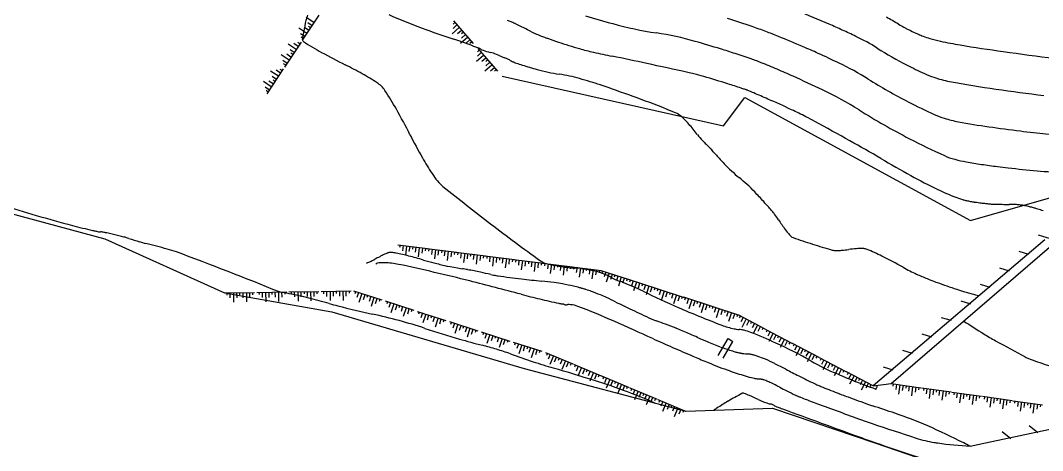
# Model space of a CAD drawing. Extents: x 0 to 560514, y 0 to 4788038.
# Drawn here: x 560254.4 to 560310.6, y 4787774.5 to 4787798.1 of the extents above; entities that cross this region are included whole.
import ezdxf

# ---------------------------------------------------------------- set-up
doc = ezdxf.new("R2010")
doc.units = 0
doc.layers.add('Nivel 7', color=7, linetype='Continuous')

msp = doc.modelspace()

# ---------------------------------------------------------------- linework, layer by layer
at = {"layer": 'Nivel 7'}
for p, q in [((560270.83, 4787798.41), (560269.92, 4787797.03)), ((560270.56, 4787798), (560270.13, 4787798.29)), ((560278.22, 4787798.09), (560279.31, 4787796.86)), ((560281.33, 4787798.06), (560281.19, 4787798.12)), ((560270.17, 4787797.41), (560269.74, 4787797.7)), ((560270.28, 4787797.57), (560270.04, 4787797.73)), ((560270.22, 4787798), (560270.46, 4787797.84)), ((560270.37, 4787797.72), (560270.26, 4787797.79)), ((560278.54, 4787797.73), (560278.15, 4787797.38)), ((560278.3, 4787798), (560278.2, 4787797.92)), ((560278.41, 4787797.87), (560278.2, 4787797.68)), ((560278.45, 4787797.4), (560278.67, 4787797.59)), ((560269.83, 4787797.41), (560270.07, 4787797.25)), ((560269.98, 4787797.13), (560269.87, 4787797.2)), ((560279.01, 4787797.2), (560278.62, 4787796.85)), ((560278.77, 4787797.47), (560278.67, 4787797.39)), ((560278.88, 4787797.34), (560278.67, 4787797.15)), ((560278.92, 4787796.87), (560279.13, 4787797.06)), ((560269.86, 4787796.93), (560268.95, 4787795.56)), ((560269.59, 4787796.53), (560269.15, 4787796.81)), ((560269.25, 4787796.53), (560269.48, 4787796.37)), ((560269.69, 4787796.69), (560269.45, 4787796.85)), ((560269.79, 4787796.83), (560269.68, 4787796.91)), ((560279.23, 4787796.94), (560279.13, 4787796.86)), ((560279.64, 4787796.48), (560279.54, 4787796.39)), ((560279.56, 4787796.57), (560280.64, 4787795.33)), ((560269.2, 4787795.94), (560268.76, 4787796.23)), ((560268.86, 4787795.94), (560269.09, 4787795.78)), ((560269.3, 4787796.1), (560269.07, 4787796.26)), ((560269.4, 4787796.25), (560269.29, 4787796.32)), ((560279.88, 4787796.2), (560279.49, 4787795.86)), ((560279.75, 4787796.35), (560279.54, 4787796.16)), ((560279.79, 4787795.88), (560280, 4787796.06)), ((560280.1, 4787795.95), (560280, 4787795.86)), ((560268.88, 4787795.46), (560267.97, 4787794.09)), ((560268.61, 4787795.06), (560268.18, 4787795.34)), ((560268.72, 4787795.22), (560268.48, 4787795.38)), ((560268.81, 4787795.36), (560268.7, 4787795.43)), ((560269.01, 4787795.66), (560268.9, 4787795.73)), ((560280.34, 4787795.67), (560279.95, 4787795.33)), ((560280.22, 4787795.82), (560280, 4787795.63)), ((560280.26, 4787795.35), (560280.47, 4787795.53)), ((560280.57, 4787795.42), (560280.47, 4787795.33)), ((560268.22, 4787794.47), (560267.79, 4787794.76)), ((560268.33, 4787794.63), (560268.09, 4787794.79)), ((560268.27, 4787795.06), (560268.51, 4787794.9)), ((560268.42, 4787794.77), (560268.32, 4787794.85)), ((560267.88, 4787794.47), (560268.12, 4787794.31)), ((560268.03, 4787794.19), (560267.93, 4787794.26)), ((560252.14, 4787787.99), (560259.08, 4787786.11)), ((560310.33, 4787786.33), (560311.05, 4787786.12)), ((560259.08, 4787786.11), (560265.66, 4787783.15)), ((560275.17, 4787785.78), (560276.8, 4787785.58)), ((560275.29, 4787785.77), (560275.27, 4787785.64)), ((560275.46, 4787785.75), (560275.42, 4787785.46)), ((560310.7, 4787786.07), (560301.28, 4787778.04)), ((560302.26, 4787778.16), (560311.09, 4787785.77)), ((560275.65, 4787785.72), (560275.59, 4787785.21)), ((560275.8, 4787785.42), (560275.84, 4787785.7)), ((560275.99, 4787785.68), (560275.97, 4787785.55)), ((560276.16, 4787785.66), (560276.12, 4787785.38)), ((560276.35, 4787785.63), (560276.29, 4787785.12)), ((560276.5, 4787785.33), (560276.54, 4787785.61)), ((560276.69, 4787785.59), (560276.67, 4787785.46)), ((560276.76, 4787785.58), (560278.39, 4787785.38)), ((560276.88, 4787785.57), (560276.86, 4787785.44)), ((560277.05, 4787785.55), (560277.02, 4787785.26)), ((560277.24, 4787785.52), (560277.18, 4787785.01)), ((560277.39, 4787785.22), (560277.43, 4787785.5)), ((560277.58, 4787785.48), (560277.56, 4787785.35)), ((560277.75, 4787785.46), (560277.72, 4787785.18)), ((560277.94, 4787785.43), (560277.88, 4787784.92)), ((560278.09, 4787785.13), (560278.13, 4787785.41)), ((560278.28, 4787785.39), (560278.26, 4787785.26)), ((560278.35, 4787785.38), (560279.98, 4787785.18)), ((560278.47, 4787785.37), (560278.45, 4787785.24)), ((560278.64, 4787785.35), (560278.61, 4787785.06)), ((560278.84, 4787785.32), (560278.77, 4787784.81)), ((560278.99, 4787785.02), (560279.02, 4787785.3)), ((560279.17, 4787785.28), (560279.15, 4787785.15)), ((560279.34, 4787785.26), (560279.31, 4787784.98)), ((560279.53, 4787785.23), (560279.47, 4787784.72)), ((560279.69, 4787784.93), (560279.72, 4787785.21)), ((560279.87, 4787785.19), (560279.86, 4787785.06)), ((560279.94, 4787785.18), (560281.57, 4787784.98)), ((560280.06, 4787785.17), (560280.05, 4787785.04)), ((560309.27, 4787785.43), (560309.81, 4787785.27)), ((560273.98, 4787784.75), (560273.98, 4787784.75)), ((560273.98, 4787784.75), (560273.99, 4787784.75)), ((560277.9, 4787784.61), (560278.04, 4787784.59)), ((560280.23, 4787785.15), (560280.2, 4787784.86)), ((560280.43, 4787785.12), (560280.36, 4787784.61)), ((560280.58, 4787784.82), (560280.61, 4787785.1)), ((560280.76, 4787785.08), (560280.75, 4787784.95)), ((560280.93, 4787785.06), (560280.9, 4787784.78)), ((560281.13, 4787785.03), (560281.06, 4787784.52)), ((560281.28, 4787784.73), (560281.31, 4787785.01)), ((560281.46, 4787784.99), (560281.45, 4787784.86)), ((560281.53, 4787784.98), (560283.17, 4787784.78)), ((560281.65, 4787784.97), (560281.64, 4787784.84)), ((560281.82, 4787784.95), (560281.79, 4787784.66)), ((560282.02, 4787784.92), (560281.95, 4787784.41)), ((560282.17, 4787784.62), (560282.2, 4787784.9)), ((560282.35, 4787784.88), (560282.34, 4787784.75)), ((560282.52, 4787784.86), (560282.49, 4787784.57)), ((560282.72, 4787784.83), (560282.65, 4787784.32)), ((560282.87, 4787784.53), (560282.9, 4787784.81)), ((560283.05, 4787784.79), (560283.04, 4787784.66)), ((560283.12, 4787784.78), (560284.76, 4787784.58)), ((560283.24, 4787784.77), (560283.23, 4787784.64)), ((560283.42, 4787784.75), (560283.38, 4787784.46)), ((560283.61, 4787784.72), (560283.54, 4787784.21)), ((560283.76, 4787784.42), (560283.79, 4787784.7)), ((560283.94, 4787784.68), (560283.93, 4787784.55)), ((560284.12, 4787784.66), (560284.08, 4787784.37)), ((560284.31, 4787784.63), (560284.24, 4787784.12)), ((560284.46, 4787784.33), (560284.49, 4787784.61)), ((560278.04, 4787784.59), (560278.44, 4787784.52)), ((560278.44, 4787784.52), (560278.71, 4787784.47)), ((560284.65, 4787784.59), (560284.63, 4787784.46)), ((560284.72, 4787784.58), (560286.35, 4787784.38)), ((560284.84, 4787784.57), (560284.82, 4787784.44)), ((560285.01, 4787784.55), (560284.97, 4787784.26)), ((560285.2, 4787784.52), (560285.13, 4787784.01)), ((560285.35, 4787784.22), (560285.39, 4787784.5)), ((560285.54, 4787784.48), (560285.52, 4787784.35)), ((560285.71, 4787784.46), (560285.67, 4787784.17)), ((560285.9, 4787784.43), (560285.83, 4787783.92)), ((560286.05, 4787784.13), (560286.09, 4787784.41)), ((560286.24, 4787784.39), (560286.22, 4787784.26)), ((560286.31, 4787784.38), (560287.87, 4787783.88)), ((560286.42, 4787784.34), (560286.38, 4787784.22)), ((560286.59, 4787784.29), (560286.5, 4787784.02)), ((560286.77, 4787784.23), (560286.61, 4787783.74)), ((560286.86, 4787783.9), (560286.95, 4787784.17)), ((560287.09, 4787784.13), (560287.05, 4787784)), ((560287.26, 4787784.07), (560287.17, 4787783.8)), ((560308.21, 4787784.53), (560308.74, 4787784.36)), ((560287.44, 4787784.02), (560287.28, 4787783.52)), ((560287.53, 4787783.69), (560287.62, 4787783.96)), ((560287.77, 4787783.91), (560287.72, 4787783.79)), ((560287.82, 4787783.89), (560289.39, 4787783.39)), ((560287.94, 4787783.86), (560287.89, 4787783.73)), ((560288.1, 4787783.8), (560288.01, 4787783.53)), ((560288.28, 4787783.74), (560288.12, 4787783.25)), ((560288.38, 4787783.42), (560288.46, 4787783.69)), ((560288.61, 4787783.64), (560288.57, 4787783.52)), ((560288.77, 4787783.59), (560288.68, 4787783.31)), ((560288.96, 4787783.53), (560288.8, 4787783.03)), ((560307.14, 4787783.62), (560307.68, 4787783.46)), ((560265.66, 4787783.15), (560267.3, 4787783.17)), ((560265.66, 4787783.15), (560271.54, 4787782.1)), ((560265.78, 4787783.15), (560265.78, 4787783.02)), ((560265.95, 4787783.15), (560265.95, 4787782.87)), ((560266.14, 4787783.15), (560266.15, 4787782.63)), ((560266.34, 4787782.87), (560266.33, 4787783.16)), ((560266.48, 4787783.16), (560266.48, 4787783.03)), ((560266.65, 4787783.16), (560266.66, 4787782.88)), ((560266.85, 4787783.17), (560266.86, 4787782.65)), ((560267.04, 4787782.88), (560267.04, 4787783.17)), ((560267.19, 4787783.17), (560267.19, 4787783.04)), ((560267.42, 4787783.17), (560269.07, 4787783.2)), ((560267.54, 4787783.18), (560267.55, 4787783.05)), ((560267.72, 4787783.18), (560267.72, 4787782.89)), ((560267.91, 4787783.18), (560267.92, 4787782.66)), ((560268.1, 4787782.9), (560268.1, 4787783.19)), ((560268.25, 4787783.19), (560268.25, 4787783.06)), ((560268.42, 4787783.19), (560268.43, 4787782.91)), ((560268.62, 4787783.19), (560268.62, 4787782.67)), ((560268.81, 4787782.91), (560268.8, 4787783.2)), ((560268.96, 4787783.2), (560268.96, 4787783.07)), ((560269.19, 4787783.2), (560270.84, 4787783.23)), ((560269.31, 4787783.21), (560269.31, 4787783.08)), ((560269.48, 4787783.21), (560269.49, 4787782.92)), ((560269.68, 4787783.21), (560269.69, 4787782.69)), ((560269.87, 4787782.93), (560269.87, 4787783.22)), ((560270.02, 4787783.22), (560270.02, 4787783.09)), ((560270.19, 4787783.22), (560270.19, 4787782.94)), ((560270.38, 4787783.22), (560270.39, 4787782.7)), ((560270.58, 4787782.94), (560270.57, 4787783.23)), ((560270.72, 4787783.23), (560270.73, 4787783.1)), ((560270.96, 4787783.23), (560272.6, 4787783.26)), ((560271.08, 4787783.24), (560271.08, 4787783.1)), ((560271.25, 4787783.24), (560271.26, 4787782.95)), ((560271.45, 4787783.24), (560271.45, 4787782.72)), ((560271.64, 4787782.96), (560271.63, 4787783.24)), ((560271.78, 4787783.25), (560271.79, 4787783.12)), ((560271.96, 4787783.25), (560271.96, 4787782.96)), ((560272.15, 4787783.25), (560272.16, 4787782.73)), ((560272.34, 4787782.97), (560272.34, 4787783.26)), ((560272.49, 4787783.26), (560272.49, 4787783.13)), ((560272.73, 4787783.26), (560274.29, 4787782.76)), ((560272.84, 4787783.23), (560272.8, 4787783.1)), ((560273.01, 4787783.17), (560272.92, 4787782.9)), ((560273.19, 4787783.11), (560273.03, 4787782.62)), ((560273.28, 4787782.79), (560273.37, 4787783.06)), ((560273.51, 4787783.01), (560273.47, 4787782.89)), ((560273.68, 4787782.96), (560273.59, 4787782.68)), ((560289.05, 4787783.2), (560289.13, 4787783.47)), ((560289.28, 4787783.42), (560289.24, 4787783.3)), ((560289.33, 4787783.4), (560290.9, 4787782.9)), ((560289.45, 4787783.37), (560289.41, 4787783.24)), ((560289.61, 4787783.31), (560289.52, 4787783.04)), ((560289.8, 4787783.25), (560289.64, 4787782.76)), ((560289.89, 4787782.93), (560289.98, 4787783.2)), ((560290.12, 4787783.15), (560290.08, 4787783.03)), ((560290.28, 4787783.1), (560290.2, 4787782.83)), ((560290.47, 4787783.04), (560290.31, 4787782.54)), ((560290.56, 4787782.71), (560290.65, 4787782.98)), ((560290.79, 4787782.93), (560290.75, 4787782.81)), ((560290.85, 4787782.92), (560292.41, 4787782.41)), ((560273.86, 4787782.9), (560273.7, 4787782.4)), ((560273.95, 4787782.57), (560274.04, 4787782.84)), ((560274.19, 4787782.79), (560274.15, 4787782.67)), ((560274.48, 4787782.7), (560276.05, 4787782.19)), ((560274.6, 4787782.66), (560274.56, 4787782.54)), ((560274.76, 4787782.61), (560274.68, 4787782.34)), ((560274.95, 4787782.55), (560274.79, 4787782.05)), ((560275.04, 4787782.22), (560275.13, 4787782.49)), ((560275.27, 4787782.44), (560275.23, 4787782.32)), ((560275.43, 4787782.39), (560275.35, 4787782.12)), ((560284.44, 4787782.48), (560284.44, 4787782.48)), ((560290.96, 4787782.88), (560290.92, 4787782.75)), ((560291.13, 4787782.83), (560291.04, 4787782.55)), ((560291.31, 4787782.77), (560291.15, 4787782.27)), ((560291.4, 4787782.44), (560291.49, 4787782.71)), ((560291.63, 4787782.66), (560291.59, 4787782.54)), ((560291.8, 4787782.61), (560291.71, 4787782.34)), ((560291.98, 4787782.55), (560291.82, 4787782.05)), ((560292.07, 4787782.22), (560292.16, 4787782.49)), ((560292.3, 4787782.44), (560292.26, 4787782.32)), ((560292.36, 4787782.43), (560293.92, 4787781.92)), ((560292.47, 4787782.39), (560292.43, 4787782.27)), ((560306.08, 4787782.71), (560306.61, 4787782.55)), ((560271.54, 4787782.1), (560282.11, 4787778.99)), ((560275.62, 4787782.33), (560275.46, 4787781.84)), ((560275.71, 4787782), (560275.8, 4787782.27)), ((560275.94, 4787782.23), (560275.9, 4787782.1)), ((560276.24, 4787782.13), (560277.81, 4787781.63)), ((560276.35, 4787782.1), (560276.31, 4787781.97)), ((560276.52, 4787782.04), (560276.43, 4787781.77)), ((560276.7, 4787781.98), (560276.54, 4787781.49)), ((560276.8, 4787781.66), (560276.88, 4787781.93)), ((560277.03, 4787781.88), (560276.99, 4787781.76)), ((560277.19, 4787781.83), (560277.1, 4787781.56)), ((560292.64, 4787782.34), (560292.55, 4787782.07)), ((560292.82, 4787782.28), (560292.66, 4787781.78)), ((560292.92, 4787781.95), (560293, 4787782.22)), ((560293.15, 4787782.17), (560293.11, 4787782.05)), ((560293.31, 4787782.12), (560293.22, 4787781.85)), ((560293.49, 4787782.06), (560293.33, 4787781.57)), ((560293.59, 4787781.73), (560293.67, 4787782)), ((560293.82, 4787781.96), (560293.78, 4787781.83)), ((560293.87, 4787781.94), (560295.33, 4787781.17)), ((560293.98, 4787781.88), (560293.92, 4787781.77)), ((560294.13, 4787781.8), (560294, 4787781.55)), ((560305.01, 4787781.8), (560305.55, 4787781.64)), ((560277.38, 4787781.77), (560277.22, 4787781.27)), ((560277.47, 4787781.44), (560277.55, 4787781.71)), ((560277.7, 4787781.66), (560277.66, 4787781.54)), ((560278, 4787781.57), (560279.56, 4787781.06)), ((560278.11, 4787781.53), (560278.07, 4787781.41)), ((560278.28, 4787781.48), (560278.19, 4787781.21)), ((560278.46, 4787781.42), (560278.3, 4787780.92)), ((560278.55, 4787781.09), (560278.64, 4787781.36)), ((560278.78, 4787781.32), (560278.74, 4787781.19)), ((560278.95, 4787781.26), (560278.86, 4787780.99)), ((560294.3, 4787781.71), (560294.06, 4787781.25)), ((560294.34, 4787781.37), (560294.47, 4787781.62)), ((560294.6, 4787781.55), (560294.54, 4787781.44)), ((560294.76, 4787781.47), (560294.62, 4787781.22)), ((560294.93, 4787781.38), (560294.69, 4787780.92)), ((560294.96, 4787781.04), (560295.09, 4787781.29)), ((560279.13, 4787781.2), (560278.97, 4787780.71)), ((560279.22, 4787780.88), (560279.31, 4787781.15)), ((560279.46, 4787781.1), (560279.42, 4787780.97)), ((560279.75, 4787781), (560281.32, 4787780.5)), ((560279.87, 4787780.97), (560279.83, 4787780.84)), ((560280.03, 4787780.91), (560279.95, 4787780.64)), ((560280.22, 4787780.85), (560280.06, 4787780.36)), ((560280.31, 4787780.53), (560280.4, 4787780.8)), ((560280.54, 4787780.75), (560280.5, 4787780.63)), ((560280.7, 4787780.7), (560280.62, 4787780.43)), ((560295.23, 4787781.22), (560295.17, 4787781.11)), ((560295.35, 4787781.16), (560296.81, 4787780.39)), ((560295.46, 4787781.1), (560295.4, 4787780.99)), ((560295.61, 4787781.02), (560295.48, 4787780.77)), ((560295.78, 4787780.93), (560295.54, 4787780.47)), ((560295.82, 4787780.59), (560295.95, 4787780.84)), ((560296.08, 4787780.77), (560296.02, 4787780.66)), ((560296.24, 4787780.69), (560296.1, 4787780.44)), ((560303.95, 4787780.89), (560304.48, 4787780.73)), ((560280.89, 4787780.64), (560280.73, 4787780.14)), ((560280.98, 4787780.31), (560281.07, 4787780.58)), ((560281.21, 4787780.53), (560281.17, 4787780.41)), ((560281.51, 4787780.44), (560283.08, 4787779.94)), ((560281.62, 4787780.4), (560281.58, 4787780.28)), ((560281.79, 4787780.35), (560281.7, 4787780.08)), ((560281.97, 4787780.29), (560281.81, 4787779.79)), ((560282.07, 4787779.96), (560282.15, 4787780.23)), ((560282.3, 4787780.19), (560282.26, 4787780.06)), ((560282.46, 4787780.13), (560282.37, 4787779.86)), ((560292.77, 4787779.71), (560293.31, 4787780.63)), ((560293.03, 4787779.55), (560293.57, 4787780.48)), ((560293.31, 4787780.63), (560293.57, 4787780.48)), ((560296.41, 4787780.6), (560296.17, 4787780.14)), ((560296.44, 4787780.26), (560296.57, 4787780.51)), ((560296.71, 4787780.44), (560296.65, 4787780.33)), ((560296.83, 4787780.38), (560298.29, 4787779.61)), ((560296.94, 4787780.32), (560296.88, 4787780.21)), ((560297.09, 4787780.24), (560296.96, 4787779.99)), ((560297.27, 4787780.15), (560297.02, 4787779.69)), ((560282.65, 4787780.07), (560282.49, 4787779.58)), ((560282.74, 4787779.75), (560282.82, 4787780.02)), ((560282.97, 4787779.97), (560282.93, 4787779.85)), ((560283.27, 4787779.87), (560284.78, 4787779.24)), ((560283.38, 4787779.83), (560283.33, 4787779.71)), ((560283.54, 4787779.76), (560283.43, 4787779.5)), ((560283.72, 4787779.69), (560283.51, 4787779.21)), ((560283.78, 4787779.35), (560283.89, 4787779.61)), ((560284.03, 4787779.56), (560283.98, 4787779.43)), ((560297.3, 4787779.81), (560297.43, 4787780.06)), ((560297.56, 4787779.99), (560297.5, 4787779.88)), ((560297.72, 4787779.91), (560297.58, 4787779.66)), ((560297.89, 4787779.82), (560297.65, 4787779.36)), ((560297.92, 4787779.48), (560298.06, 4787779.73)), ((560298.19, 4787779.66), (560298.13, 4787779.55)), ((560298.31, 4787779.6), (560299.77, 4787778.83)), ((560302.88, 4787779.99), (560303.42, 4787779.83)), ((560282.11, 4787778.99), (560290.99, 4787776.64)), ((560284.19, 4787779.49), (560284.08, 4787779.23)), ((560284.37, 4787779.41), (560284.17, 4787778.93)), ((560284.43, 4787779.08), (560284.54, 4787779.34)), ((560284.68, 4787779.28), (560284.63, 4787779.16)), ((560284.81, 4787779.23), (560286.33, 4787778.59)), ((560284.92, 4787779.18), (560284.87, 4787779.06)), ((560285.08, 4787779.11), (560284.97, 4787778.85)), ((560285.26, 4787779.04), (560285.06, 4787778.56)), ((560298.42, 4787779.54), (560298.36, 4787779.42)), ((560298.57, 4787779.46), (560298.44, 4787779.21)), ((560298.75, 4787779.37), (560298.5, 4787778.91)), ((560298.78, 4787779.03), (560298.91, 4787779.28)), ((560299.05, 4787779.21), (560298.98, 4787779.1)), ((560299.2, 4787779.13), (560299.07, 4787778.88)), ((560299.37, 4787779.04), (560299.13, 4787778.58)), ((560301.82, 4787779.08), (560302.36, 4787778.92)), ((560285.33, 4787778.7), (560285.44, 4787778.97)), ((560285.57, 4787778.91), (560285.52, 4787778.79)), ((560285.73, 4787778.84), (560285.62, 4787778.58)), ((560285.91, 4787778.77), (560285.71, 4787778.29)), ((560285.98, 4787778.43), (560286.09, 4787778.69)), ((560286.23, 4787778.64), (560286.18, 4787778.51)), ((560286.36, 4787778.58), (560287.88, 4787777.94)), ((560286.47, 4787778.53), (560286.42, 4787778.41)), ((560286.63, 4787778.47), (560286.52, 4787778.2)), ((560299.4, 4787778.7), (560299.54, 4787778.95)), ((560299.67, 4787778.88), (560299.61, 4787778.77)), ((560299.79, 4787778.82), (560301.25, 4787778.05)), ((560299.9, 4787778.76), (560299.84, 4787778.64)), ((560300.06, 4787778.68), (560299.92, 4787778.43)), ((560300.23, 4787778.59), (560299.98, 4787778.13)), ((560300.26, 4787778.25), (560300.39, 4787778.5)), ((560300.53, 4787778.43), (560300.47, 4787778.31)), ((560286.81, 4787778.39), (560286.61, 4787777.91)), ((560286.87, 4787778.06), (560286.98, 4787778.32)), ((560287.12, 4787778.26), (560287.07, 4787778.14)), ((560287.28, 4787778.19), (560287.17, 4787777.93)), ((560287.46, 4787778.12), (560287.26, 4787777.64)), ((560287.52, 4787777.78), (560287.63, 4787778.05)), ((560287.77, 4787777.99), (560287.72, 4787777.87)), ((560287.91, 4787777.93), (560289.42, 4787777.3)), ((560288.02, 4787777.89), (560287.97, 4787777.77)), ((560300.68, 4787778.35), (560300.55, 4787778.1)), ((560300.85, 4787778.26), (560300.61, 4787777.8)), ((560300.88, 4787777.92), (560301.02, 4787778.17)), ((560301.15, 4787778.1), (560301.09, 4787777.99)), ((560301.28, 4787778.04), (560302.26, 4787778.16)), ((560302.26, 4787778.16), (560303.89, 4787777.93)), ((560302.38, 4787778.14), (560302.36, 4787778.01)), ((560302.55, 4787778.12), (560302.51, 4787777.83)), ((560302.74, 4787778.09), (560302.67, 4787777.57)), ((560302.89, 4787777.78), (560302.93, 4787778.06)), ((560303.08, 4787778.04), (560303.06, 4787777.91)), ((560303.25, 4787778.02), (560303.21, 4787777.74)), ((560303.44, 4787777.99), (560303.37, 4787777.48)), ((560303.59, 4787777.69), (560303.63, 4787777.97)), ((560303.78, 4787777.95), (560303.76, 4787777.82)), ((560303.93, 4787777.92), (560305.56, 4787777.7)), ((560304.05, 4787777.91), (560304.03, 4787777.78)), ((560304.22, 4787777.88), (560304.18, 4787777.6)), ((560288.18, 4787777.82), (560288.07, 4787777.56)), ((560288.36, 4787777.74), (560288.16, 4787777.26)), ((560288.42, 4787777.41), (560288.53, 4787777.67)), ((560288.67, 4787777.61), (560288.62, 4787777.49)), ((560288.83, 4787777.55), (560288.72, 4787777.28)), ((560289.01, 4787777.47), (560288.81, 4787776.99)), ((560289.07, 4787777.14), (560289.18, 4787777.4)), ((560289.32, 4787777.34), (560289.27, 4787777.22)), ((560304.41, 4787777.86), (560304.34, 4787777.34)), ((560304.56, 4787777.55), (560304.6, 4787777.83)), ((560304.75, 4787777.81), (560304.73, 4787777.68)), ((560304.92, 4787777.79), (560304.88, 4787777.5)), ((560305.11, 4787777.76), (560305.04, 4787777.24)), ((560305.26, 4787777.45), (560305.3, 4787777.73)), ((560305.45, 4787777.71), (560305.43, 4787777.58)), ((560305.6, 4787777.69), (560307.23, 4787777.46)), ((560305.72, 4787777.67), (560305.7, 4787777.54)), ((560305.89, 4787777.65), (560305.85, 4787777.37)), ((560306.08, 4787777.62), (560306.01, 4787777.11)), ((560306.23, 4787777.32), (560306.27, 4787777.6)), ((560306.42, 4787777.58), (560306.4, 4787777.45)), ((560306.59, 4787777.55), (560306.55, 4787777.27)), ((560306.78, 4787777.52), (560306.71, 4787777.01)), ((560306.93, 4787777.22), (560306.97, 4787777.5)), ((560307.12, 4787777.48), (560307.1, 4787777.35)), ((560307.27, 4787777.46), (560308.9, 4787777.23)), ((560307.39, 4787777.44), (560307.37, 4787777.31)), ((560307.56, 4787777.42), (560307.52, 4787777.13)), ((560307.75, 4787777.39), (560307.68, 4787776.87)), ((560307.9, 4787777.08), (560307.94, 4787777.36)), ((560308.09, 4787777.34), (560308.07, 4787777.21)), ((560308.26, 4787777.32), (560308.22, 4787777.04)), ((560289.45, 4787777.29), (560290.97, 4787776.65)), ((560289.56, 4787777.24), (560289.51, 4787777.12)), ((560289.72, 4787777.17), (560289.61, 4787776.91)), ((560289.9, 4787777.1), (560289.7, 4787776.62)), ((560289.97, 4787776.76), (560290.08, 4787777.02)), ((560290.21, 4787776.97), (560290.16, 4787776.85)), ((560290.37, 4787776.9), (560290.26, 4787776.64)), ((560290.55, 4787776.82), (560290.35, 4787776.34)), ((560290.62, 4787776.49), (560290.73, 4787776.75)), ((560290.99, 4787776.64), (560295.75, 4787776.8)), ((560295.75, 4787776.8), (560301.36, 4787774.9)), ((560308.45, 4787777.29), (560308.38, 4787776.78)), ((560308.6, 4787776.98), (560308.64, 4787777.26)), ((560308.79, 4787777.24), (560308.77, 4787777.11)), ((560308.94, 4787777.22), (560310.57, 4787776.99)), ((560309.06, 4787777.21), (560309.04, 4787777.08)), ((560309.23, 4787777.18), (560309.19, 4787776.9)), ((560309.42, 4787777.16), (560309.35, 4787776.64)), ((560309.57, 4787776.85), (560309.61, 4787777.13)), ((560309.76, 4787777.11), (560309.74, 4787776.98)), ((560309.93, 4787777.08), (560309.89, 4787776.8)), ((560310.12, 4787777.06), (560310.05, 4787776.54)), ((560310.27, 4787776.75), (560310.31, 4787777.03)), ((560310.46, 4787777.01), (560310.44, 4787776.88)), ((560290.87, 4787776.69), (560290.82, 4787776.57)), ((560307.45, 4787774.9), (560314.01, 4787776.31)), ((560309.84, 4787775.85), (560310.31, 4787775.47)), ((560308.36, 4787775.53), (560308.83, 4787775.15)), ((560301.36, 4787774.9), (560305.47, 4787773.5)), ((560306.6, 4787774.72), (560307.45, 4787774.9))]:
    msp.add_line(p, q, dxfattribs=at)
for points in [[(560280.89, 4787795.05), (560293.05, 4787792.32), (560294.23, 4787793.88), (560306.62, 4787787.13), (560315.01, 4787789.52), (560323.5, 4787791.48)], [(560284.37, 4787782.49), (560284.4, 4787782.49), (560284.44, 4787782.48), (560284.44, 4787782.48), (560284.44, 4787782.48)], [(560284.44, 4787782.48), (560284.44, 4787782.48), (560284.44, 4787782.48), (560284.44, 4787782.48), (560284.44, 4787782.48)]]:
    msp.add_lwpolyline(points, dxfattribs=at)
for centre, radius, start, end in [((560265.848, 4787722.236), 82.56, 66.43908, 67.74632), ((560274.265, 4787796.987), 4.29, 160.7018, 168.8985), ((560295.207, 4787846.735), 52.48, 246.961, 249.1162), ((560301.605, 4787851.304), 55.331, 253.0445, 254.668), ((560264.447, 4787709.214), 93.567, 71.18143, 72.05324), ((560287.536, 4787772.348), 29.706, 59.396, 60.8681), ((560294.183, 4787793.079), 24.588, 168.8984, 170.5737), ((560288.878, 4787830.149), 34.728, 249.1163, 252.1775), ((560131.906, 4787425.411), 401.493, 68.11821, 68.14984), ((560271.42, 4787772.782), 27.153, 67.9957, 68.1172), ((560281.411, 4787797.506), 0.486, 63.6907, 67.9974), ((560239.243, 4787712.226), 95.622, 63.38267, 63.68955), ((560272.849, 4787779.284), 20.614, 62.0522, 63.3829), ((560292.455, 4787817.93), 20.725, 254.6679, 261.4331), ((560285.255, 4787770.271), 29.061, 69.6171, 71.1815), ((560287.479, 4787776.257), 22.675, 67.7463, 69.6171), ((560278.994, 4787752.381), 49.673, 65.5173, 66.439), ((560278.212, 4787750.664), 51.56, 64.6125, 65.5173), ((560308.21, 4787807.3), 10.902, 239.396, 241.8259), ((560305.434, 4787802.117), 5.023, 241.8259, 244.1126), ((560310.774, 4787813.121), 17.254, 244.1127, 245.3463), ((560270.114, 4787797.075), 0.19, 170.5733, 189.7204), ((560270.052, 4787797.064), 0.127, 189.7208, 237.3157), ((560278.846, 4787810.771), 16.412, 237.3159, 241.3818), ((560272.76, 4787780.015), 17.934, 67.9171, 72.1776), ((560283.784, 4787799.894), 2.716, 242.052, 245.7182), ((560283.491, 4787799.246), 2.006, 245.7184, 247.3272), ((560288.316, 4787810.796), 14.523, 247.3273, 247.9252), ((560288.111, 4787810.29), 13.977, 247.925, 248.5688), ((560294.438, 4787826.408), 31.293, 248.5691, 248.9993), ((560284.948, 4787801.687), 4.812, 248.9992, 251.0219), ((560305.418, 4787861.21), 67.757, 251.02181, 251.56085), ((560286.927, 4787781.234), 16.384, 73.823, 81.433), ((560261.552, 4787693.759), 107.465, 73.04357, 73.82302), ((560261.983, 4787713.949), 89.997, 66.80724, 67.7462), ((560295.376, 4787786.832), 11.526, 57.9181, 64.6125), ((560306.077, 4787802.887), 5.994, 245.3466, 247.1984), ((560308.774, 4787809.304), 12.954, 247.1982, 248.4578), ((560305.459, 4787800.905), 3.925, 248.458, 254.0272), ((560307.125, 4787806.727), 9.98, 254.0272, 257.5188), ((560309.338, 4787816.722), 20.218, 257.5187, 260.6304), ((560274.836, 4787785.13), 12.413, 66.8186, 67.9171), ((560281.554, 4787800.819), 4.654, 246.8188, 248.6128), ((560280.94, 4787799.252), 2.97, 248.6127, 256.3887), ((560293.508, 4787825.489), 30.102, 251.5608, 253.8563), ((560288.876, 4787809.488), 13.444, 253.8562, 257.2911), ((560282.41, 4787762.171), 35.944, 71.6957, 73.0436), ((560281.739, 4787760.06), 39.833, 65.5172, 66.8072), ((560313.453, 4787815.669), 22.509, 237.9182, 242.7072), ((560321.758, 4787891.993), 96.507, 260.63035, 262.05447), ((560385.142, 4788346.121), 555.036, 262.05439, 262.34798), ((560293.692, 4787837.98), 47.408, 241.3818, 243.1386), ((560279.668, 4787793.999), 2.434, 67.7983, 76.3887), ((560273.703, 4787779.384), 18.22, 67.1454, 67.7982), ((560285.849, 4787808.201), 13.052, 247.1456, 247.9168), ((560285.856, 4787808.217), 13.069, 247.9164, 248.3947), ((560277.491, 4787787.096), 9.647, 67.8381, 68.3948), ((560280.647, 4787794.845), 1.281, 59.5412, 67.8384), ((560282.215, 4787797.51), 1.811, 239.541, 246.5159), ((560282.362, 4787797.85), 2.182, 246.5157, 248.1386), ((560285.767, 4787806.336), 11.326, 248.1386, 248.8509), ((560297.212, 4787846.449), 51.334, 257.2912, 258.4626), ((560252.088, 4787625.396), 174.278, 77.82685, 78.4626), ((560261.265, 4787698.25), 103.272, 71.18139, 71.69567), ((560290.977, 4787785.436), 11.162, 69.6171, 71.1815), ((560291.915, 4787787.961), 8.468, 67.7464, 69.6172), ((560264.691, 4787722.62), 80.971, 64.61248, 65.51729), ((560260.857, 4787773.149), 25.263, 60.7319, 63.1387), ((560283.322, 4787800.015), 4.548, 248.8509, 253.0445), ((560290.841, 4787824.678), 30.331, 253.0445, 254.668), ((560285.653, 4787805.755), 10.711, 254.6679, 261.3213), ((560148.974, 4787147.387), 663.282, 77.627978, 77.826908), ((560287.813, 4787780.336), 15.284, 76.3178, 77.628), ((560256.926, 4787702.451), 100.86, 67.20421, 67.74622), ((560283.426, 4787765.507), 32.462, 65.5172, 67.2042), ((560292.743, 4787781.731), 15.542, 57.9181, 64.6125), ((560313.017, 4787814.825), 21.559, 242.7072, 245.5182), ((560265.34, 4787781.149), 16.094, 57.315, 60.7319), ((560282.676, 4787786.25), 9.02, 74.0705, 81.3212), ((560275.834, 4787762.277), 33.95, 73.0435, 74.0705), ((560276.677, 4787765.042), 31.06, 71.9698, 73.0435), ((560288.815, 4787784.453), 11.047, 73.4333, 76.3178), ((560272.223, 4787728.678), 69.238, 72.28115, 73.43324), ((560250.116, 4787692.354), 112.842, 64.61246, 65.51727), ((560317.118, 4787820.616), 30.351, 237.9182, 242.7072), ((560306.541, 4787800.602), 5.931, 245.5181, 250.8789), ((560306.647, 4787800.909), 6.256, 250.8789, 259.176), ((560315.017, 4787844.687), 50.826, 259.1761, 262.0847), ((560273.192, 4787793.387), 1.553, 46.3004, 57.3149), ((560273.34, 4787793.542), 1.338, 32.9875, 46.3004), ((560257.496, 4787783.257), 20.228, 29.5702, 32.9875), ((560281.012, 4787778.363), 17.051, 70.4294, 71.9697), ((560185.421, 4787509.475), 302.425, 70.06365, 70.42942), ((560177.307, 4787431.605), 381.106, 72.16722, 72.28112), ((560291.604, 4787786.9), 7.878, 71.3753, 72.1674), ((560268.625, 4787718.716), 79.83, 71.23628, 71.37539), ((560293.399, 4787791.641), 2.812, 70.4961, 71.2373), ((560291.443, 4787786.121), 8.668, 70.3969, 70.4927), ((560294.314, 4787794.182), 0.111, 69.5726, 70.4194), ((560294.325, 4787794.21), 0.0814, 68.6669, 69.5376), ((560291.202, 4787786.208), 8.671, 68.5974, 68.6817), ((560293.612, 4787792.358), 2.066, 67.6899, 68.5974), ((560265.283, 4787723.319), 76.691, 67.54083, 67.6898), ((560291.254, 4787786.144), 8.71, 66.5754, 67.5409), ((560290.11, 4787776.63), 19.558, 57.9181, 64.6125), ((560347.873, 4788081.006), 289.418, 262.08477, 262.6112), ((560275.679, 4787758.315), 37.722, 66.9942, 70.0637), ((560180.921, 4787531.482), 286.245, 66.40691, 66.57536), ((560271.081, 4787737.916), 60.981, 65.06486, 66.40694), ((560317.994, 4787822.313), 32.261, 242.7072, 245.5182), ((560248.01, 4787777.875), 31.134, 26.648, 29.5702), ((560289.925, 4787791.867), 1.271, 50.2147, 66.9941), ((560286.954, 4787772.058), 23.33, 62.895, 65.0648), ((560320.784, 4787825.562), 38.194, 237.9182, 242.7072), ((560289.346, 4787791.172), 2.176, 44.4766, 50.2148), ((560286.329, 4787788.21), 6.403, 41.1324, 44.4764), ((560288.94, 4787775.937), 18.972, 61.2653, 62.895), ((560144.656, 4787512.775), 319.092, 60.86794, 61.26535), ((560306.496, 4787797.061), 4.515, 245.5181, 253.037), ((560307.356, 4787799.882), 7.464, 253.037, 259.176), ((560312.194, 4787825.185), 33.225, 259.1761, 262.0847), ((560282.952, 4787785.26), 10.887, 37.2636, 41.1323), ((560333.876, 4787981.134), 190.674, 262.08476, 262.61119), ((560313.614, 4787824.884), 33.116, 262.6112, 263.8744), ((560317.129, 4787857.637), 66.057, 263.87443, 265.06365), ((560298.736, 4787803.33), 25.62, 206.648, 209.8694), ((560294.825, 4787794.293), 4.031, 217.2636, 223.6237), ((560299.063, 4787798.332), 9.885, 223.6237, 225.2546), ((560251.699, 4787704.84), 99.212, 59.74504, 60.86803), ((560323.169, 4787830.185), 43.396, 242.7072, 245.5182), ((560283.71, 4787782.842), 11.924, 43.7698, 45.2547), ((560283.809, 4787782.937), 11.786, 41.3182, 43.7696), ((560292.794, 4787799.917), 18.768, 209.8694, 212.9884), ((560306.856, 4787803.198), 18.9, 221.3182, 223.2541), ((560299.127, 4787795.926), 8.288, 223.2541, 231.0766), ((560349.535, 4787872.57), 94.966, 239.74514, 240.89288), ((560306.654, 4787793.916), 3.544, 245.5182, 255.3652), ((560308.205, 4787799.854), 9.681, 255.3651, 259.1761), ((560309.507, 4787806.665), 16.615, 259.1761, 262.0847), ((560280.701, 4787792.068), 4.351, 212.9883, 219.469), ((560320.541, 4787886.026), 96.74, 262.08476, 262.61119), ((560313.7, 4787833.272), 43.544, 262.6112, 263.3959), ((560314.966, 4787844.208), 54.553, 263.3958, 265.0637), ((560314.854, 4787842.916), 53.256, 265.0637, 266.7519), ((560278.992, 4787790.66), 2.136, 219.469, 231.0318), ((560288.486, 4787782.75), 8.649, 43.4194, 51.0766), ((560317.91, 4787815.767), 29.952, 240.8929, 244.1127), ((560358.007, 4787888.347), 127.779, 231.03172, 232.52437), ((560265.075, 4787760.595), 40.881, 42.3989, 43.4195), ((560309.51, 4787798.458), 10.712, 244.1127, 249.4979), ((560268.72, 4787834.115), 48.599, 251.6245, 253.9825), ((560285.534, 4787779.277), 13.175, 40.6013, 42.399), ((560309.828, 4787799.31), 11.623, 249.4979, 251.6971), ((560306.688, 4787789.817), 1.623, 251.6968, 257.5832), ((560309.361, 4787801.959), 14.056, 257.5835, 258.5259), ((560307.213, 4787791.373), 3.255, 258.5262, 260.4848), ((560312.206, 4787821.16), 33.457, 260.4844, 260.6957), ((560306.986, 4787789.303), 1.175, 260.6956, 261.8227), ((560308.579, 4787800.388), 12.374, 261.8224, 262.413), ((560310.253, 4787812.953), 25.05, 262.4133, 262.8283), ((560314.324, 4787845.31), 57.662, 262.82822, 262.95198), ((560308.621, 4787799.177), 11.179, 262.9523, 263.2335), ((560307.724, 4787791.623), 3.571, 263.2334, 263.8347), ((560317.065, 4787878.091), 90.542, 263.8348, 263.95421), ((560309.28, 4787804.586), 16.626, 263.9544, 264.7494), ((560308.032, 4787791.01), 2.993, 264.7492, 266.6232), ((560307.953, 4787789.672), 1.652, 266.6241, 268.7965), ((560309.581, 4787867.119), 79.116, 268.79564, 269.10962), ((560308.675, 4787808.838), 20.828, 269.1096, 270.1918), ((560308.767, 4787781.505), 6.505, 88.2551, 90.1916), ((560308.882, 4787785.284), 2.723, 85.451, 88.2556), ((560308.56, 4787781.241), 6.779, 83.673, 85.4505), ((560308.516, 4787780.842), 7.181, 82.6225, 83.6735), ((560280.004, 4787774.536), 20.46, 39.8061, 40.6013), ((560286.186, 4787779.688), 12.413, 38.7851, 39.8061), ((560293.115, 4787785.256), 3.523, 32.8728, 38.7851), ((560309.107, 4787785.404), 2.581, 80.8687, 82.6217), ((560309.164, 4787785.757), 2.223, 78.7205, 80.8695), ((560308.315, 4787781.504), 6.561, 77.4689, 78.7198), ((560308.188, 4787780.93), 7.148, 75.4959, 77.4693), ((560308.719, 4787782.985), 5.026, 73.1423, 75.4959), ((560306.893, 4787776.958), 11.323, 72.4153, 73.1425), ((560293.891, 4787735.932), 54.36, 72.0832, 72.415), ((560285.644, 4787893.066), 109.931, 253.98253, 255.05969), ((560265.901, 4787819.078), 33.354, 255.0597, 257.0153), ((560341.361, 4787866.633), 100.419, 232.52437, 234.46688), ((560305.453, 4787793.23), 11.167, 212.8727, 216.1927), ((560270.874, 4787840.645), 55.487, 257.0154, 257.1994), ((560259.125, 4787788.934), 2.458, 257.1995, 258.0741), ((560258.942, 4787788.067), 1.572, 258.0742, 266.2578), ((560258.752, 4787785.154), 1.347, 77.4158, 86.2576), ((560254.708, 4787767.043), 19.904, 77.2006, 77.4158), ((560243.378, 4787717.171), 71.047, 77.08675, 77.20065), ((560235.982, 4787684.914), 104.141, 76.74956, 77.08646), ((560254.837, 4787764.984), 21.881, 76.0148, 76.7497), ((560301.299, 4787790.19), 6.019, 216.1928, 219.8071), ((560297.181, 4787786.759), 0.659, 219.8065, 230.7416), ((560259.127, 4787782.208), 4.131, 72.0412, 76.0146), ((560266.129, 4787803.812), 18.58, 252.0414, 253.9147), ((560265.194, 4787800.571), 15.206, 253.9147, 255.2877), ((560219.029, 4787624.755), 166.569, 74.87284, 75.28766), ((560296.996, 4787786.532), 0.367, 230.7426, 250.3229), ((560306.882, 4787814.176), 29.725, 250.3225, 252.4891), ((560313.241, 4787834.33), 50.859, 252.4891, 253.7578), ((560260.105, 4787776.702), 9.168, 71.5339, 74.8728), ((560192.399, 4787595.764), 202.353, 67.85894, 69.57733), ((560320.364, 4787694.921), 101.348, 117.05989, 117.15982), ((560296.298, 4787742.031), 48.447, 116.9152, 117.0598), ((560275.153, 4787783.683), 1.735, 114.2103, 116.9145), ((560276.778, 4787780.07), 5.696, 112.7187, 114.2109), ((560274.873, 4787784.62), 0.763, 108.639, 112.7194), ((560274.909, 4787784.512), 0.877, 104.8312, 108.6374), ((560274.739, 4787785.154), 0.213, 92.5117, 104.8324), ((560274.772, 4787784.394), 0.974, 86.7595, 92.5115), ((560274.73, 4787783.653), 1.716, 78.2983, 86.7593), ((560272.349, 4787772.156), 13.458, 75.2794, 78.2984), ((560264.738, 4787743.188), 43.409, 74.1737, 75.2793), ((560299.178, 4787786.059), 0.581, 253.7579, 265.6509), ((560299.253, 4787787.039), 1.564, 265.6507, 271.0742), ((560299.191, 4787790.334), 4.86, 271.0742, 274.1499), ((560299.055, 4787792.212), 6.742, 274.1497, 277.4475), ((560300.997, 4787777.352), 8.244, 94.4653, 97.4475), ((560300.708, 4787781.06), 4.525, 91.0733, 94.4651), ((560300.646, 4787784.338), 1.246, 84.6074, 91.0737), ((560300.707, 4787784.988), 0.593, 67.3894, 84.6071), ((560295.105, 4787771.537), 15.164, 63.9972, 67.3893), ((560292.723, 4787766.654), 20.597, 60.3344, 63.9972), ((560272.122, 4787788.513), 3.953, 289.521, 291.5799), ((560272.792, 4787786.817), 2.13, 291.5803, 294.3856), ((560232.986, 4787874.632), 98.545, 294.38457, 294.43888), ((560273.731, 4787784.973), 0.0625, 294.4524, 296.6064), ((560270.764, 4787790.899), 6.69, 296.5935, 297.5881), ((560290.551, 4787753.031), 36.036, 117.1597, 117.5882), ((560274.087, 4787784.525), 0.248, 117.3659, 118.471), ((560274.011, 4787784.673), 0.0824, 115.4291, 117.348), ((560277.121, 4787778.139), 7.318, 115.4069, 115.4516), ((560273.983, 4787784.744), 0.00544, 113.4415, 115.0808), ((560273.995, 4787784.72), 0.0329, 114.8242, 114.9029), ((560273.993, 4787784.724), 0.0284, 112.9679, 113.6169), ((560274.177, 4787784.323), 0.469, 96.2141, 113.011), ((560274.388, 4787782.386), 2.417, 88.8334, 96.214), ((560274.354, 4787780.709), 4.095, 77.9003, 88.8337), ((560252.511, 4787678.819), 108.3, 75.77749, 77.90036), ((560282.622, 4787806.277), 22.166, 254.1738, 255.721), ((560294.935, 4787854.656), 72.088, 255.72097, 256.25657), ((560278.141, 4787785.993), 1.4, 256.2566, 260.1003), ((560283.632, 4787785.799), 1.087, 234.4669, 253.2216), ((560284.288, 4787787.975), 3.36, 253.2218, 258.2616), ((560285.109, 4787791.925), 7.395, 258.2614, 261.6579), ((560286.153, 4787799.046), 14.592, 261.6579, 264.9467), ((560263.127, 4787694.062), 91.743, 80.04552, 80.21878), ((560278.885, 4787783.848), 0.584, 78.3497, 80.0461), ((560077.161, 4786805.545), 999.469, 78.307983, 78.349008), ((560261.417, 4787695.91), 90.238, 77.93514, 78.30802), ((560284.728, 4787804.972), 21.287, 257.9351, 258.7029), ((560280.894, 4787785.781), 1.716, 258.7025, 262.6408), ((560307.333, 4787990.505), 208.141, 262.64125, 262.99878), ((560284.142, 4787776.31), 8.233, 80.5681, 84.9468), ((560283.347, 4787771.519), 13.09, 78.2605, 80.5681), ((560285.605, 4787782.385), 1.992, 72.3423, 78.2606), ((560285.27, 4787781.334), 3.095, 69.3511, 72.342), ((560284.529, 4787779.369), 5.195, 67.0432, 69.3515), ((560284.909, 4787780.264), 4.223, 61.6004, 67.0429), ((560306.96, 4787791.649), 8.168, 240.3345, 246.1522), ((560315.534, 4787811.043), 29.373, 246.1523, 247.3903), ((560209.878, 4787510.611), 281.827, 75.18533, 75.77754), ((560289.263, 4787843.36), 59.891, 262.99886, 264.05998), ((560280.675, 4787760.816), 23.099, 82.3513, 84.06), ((560282.515, 4787774.519), 9.273, 79.4157, 82.3513), ((560281.428, 4787768.701), 15.191, 77.1221, 79.4157), ((560281.262, 4787767.977), 15.935, 75.8808, 77.122), ((560288.365, 4787786.656), 3.044, 241.6004, 248.0119), ((560288.622, 4787787.294), 3.731, 248.0116, 250.1759), ((560284.007, 4787774.491), 9.878, 68.8461, 70.1762), ((560282.737, 4787771.209), 13.397, 63.8725, 68.8459), ((560309.592, 4787796.776), 13.918, 247.3904, 249.1889), ((560306.503, 4787788.649), 5.223, 249.1888, 250.7282), ((560419.05, 4788110.546), 346.228, 250.72837, 250.91745), ((560262.41, 4787747.236), 36.5, 78.4154, 80.1337), ((560267.813, 4787773.593), 9.594, 75.0633, 78.4154), ((560291.437, 4787818.98), 37.146, 255.1853, 256.8166), ((560284.093, 4787779.229), 4.331, 73.4997, 75.8806), ((560283.849, 4787778.407), 5.189, 71.4263, 73.4999), ((560280.908, 4787769.654), 14.423, 70.1825, 71.4262), ((560280.554, 4787768.672), 15.467, 68.1985, 70.1825), ((560283.634, 4787776.372), 7.173, 65.2851, 68.1986), ((560308.334, 4787823.396), 44.729, 243.8725, 246.5937), ((560308.418, 4787790.742), 7.829, 250.9175, 254.1637), ((560313.918, 4787810.133), 27.985, 254.1636, 255.8804), ((560208.775, 4787552.283), 238.644, 74.7846, 75.06329), ((560282.714, 4787824.135), 43.084, 254.7846, 255.4405), ((560284.616, 4787831.457), 50.649, 255.4406, 257.6432), ((560316.456, 4787925.789), 146.846, 256.81658, 257.2337), ((560284.92, 4787786.602), 4.131, 257.234, 259.7209), ((560287.477, 4787800.706), 18.465, 259.7211, 259.8041), ((560283.922, 4787780.871), 1.686, 79.3063, 80.2147), ((560283.635, 4787779.348), 3.236, 79.136, 79.3106), ((560284.225, 4787782.424), 0.104, 78.1463, 79.1196), ((560284.189, 4787782.251), 0.28, 71.1582, 78.1597), ((560285.599, 4787787.263), 4.927, 254.4616, 254.8595), ((560289.12, 4787800.271), 18.403, 254.8576, 255.043), ((560284.378, 4787782.521), 0.0298, 255.0466, 259.6521), ((560284.45, 4787782.534), 0.0558, 258.3978, 260.176), ((560284.441, 4787782.482), 0.00286, 260.2156, 268.0726), ((560284.441, 4787782.48), 0.00099, 267.8522, 276.6685), ((560284.441, 4787782.479), 0.000319, 277.1161, 292.5744), ((560284.44, 4787782.481), 0.00174, 292.3968, 295.1028), ((560284.441, 4787782.48), 0.000814, 294.5964, 298.5329), ((560284.437, 4787782.487), 0.00892, 298.9081, 299.9925), ((560284.441, 4787782.48), 0.00122, 300.4421, 303.375), ((560284.517, 4787782.34), 0.158, 94.6029, 118.1641), ((560284.442, 4787782.48), 0.0000373, 133.9204, 136.093), ((560284.579, 4787781.574), 0.927, 84.927, 94.603), ((560284.528, 4787781.004), 1.499, 69.0852, 84.9269), ((560270.511, 4787744.326), 40.765, 66.0561, 69.085), ((560278.33, 4787764.849), 19.859, 63.6445, 65.2849), ((560313.486, 4787835.809), 59.333, 243.64454, 244.59358), ((560267.245, 4787752.168), 30.52, 74.8056, 77.6432), ((560377.068, 4787969.672), 207.528, 244.59351, 244.91368), ((560314.33, 4787837.248), 59.824, 246.59381, 249.0666), ((560268.337, 4787756.189), 26.354, 71.6021, 74.8056), ((560165.101, 4787506.947), 300.495, 65.61465, 66.05605), ((560289.647, 4787782.932), 1.338, 244.9138, 248.9009), ((560295.482, 4787798.055), 17.548, 248.901, 249.6489), ((560258.173, 4787697.473), 89.731, 69.31804, 69.64875), ((560006.704, 4787031.343), 801.746, 69.273636, 69.318097), ((560294.548, 4787785.536), 4.457, 249.0666, 258.1347), ((560330.161, 4787817.708), 43.311, 236.4892, 238.2076), ((560291.707, 4787826.447), 47.689, 251.602, 253.9833), ((560289.652, 4787779.102), 2.244, 68.4347, 69.2744), ((560289.749, 4787779.347), 1.981, 67.026, 68.4339), ((560097.837, 4787326.659), 493.668, 66.93687, 67.02602), ((560239.473, 4787659.314), 132.116, 66.74746, 66.93699), ((560378.685, 4787983.296), 220.509, 246.74736, 246.89403), ((560296.135, 4787793.085), 12.171, 258.1348, 258.672), ((560293.864, 4787781.75), 0.611, 258.6715, 261.0696), ((560294.027, 4787782.788), 1.661, 261.0701, 265.8332), ((560293.78, 4787779.395), 1.74, 81.1793, 85.8333), ((560293.937, 4787780.41), 0.713, 78.6712, 81.1793), ((560292.39, 4787772.685), 8.592, 77.9486, 78.671), ((560293.714, 4787778.889), 2.248, 68.1278, 77.9485), ((560281.75, 4787749.085), 34.364, 65.6191, 68.1279), ((560315.134, 4787793.464), 14.789, 238.2075, 241.1485), ((560291.23, 4787824.788), 45.963, 253.9834, 255.6206), ((560275.511, 4787763.476), 17.332, 72.9542, 75.6207), ((560322.011, 4787853.088), 79.55, 245.61467, 246.4725), ((560374.534, 4787973.726), 211.126, 246.47256, 246.79984), ((560300.23, 4787799.415), 20.59, 246.8942, 249.0251), ((560296.858, 4787790.619), 11.17, 249.0251, 251.9183), ((560286.417, 4787759.383), 23.057, 60.2607, 65.6191), ((560411.877, 4787969.065), 215.275, 241.14847, 241.64282), ((560275.896, 4787764.731), 16.02, 70.0825, 72.9543), ((560295.998, 4787820.208), 42.987, 250.0825, 251.8355), ((560329.808, 4787869.373), 97.592, 246.7998, 247.28109), ((560296.207, 4787788.624), 9.072, 251.9184, 253.945), ((560294.412, 4787782.388), 2.583, 253.945, 257.7438), ((560297.384, 4787796.07), 16.583, 257.7437, 258.1037), ((560294.293, 4787781.396), 1.587, 258.1052, 259.2687), ((560295.217, 4787786.272), 6.551, 259.2666, 259.7832), ((560294.092, 4787780.028), 0.206, 259.787, 262.7007), ((560294.248, 4787781.247), 1.435, 262.6962, 263.4046), ((560311.485, 4787930.36), 151.541, 263.40625, 263.47524), ((560298.996, 4787821.17), 41.639, 263.4751, 263.621), ((560293.861, 4787774.816), 4.999, 82.94, 84.1561), ((560294.448, 4787779.553), 0.225, 79.9242, 82.9378), ((560293.353, 4787773.389), 6.486, 79.3654, 79.9271), ((560294.219, 4787778.002), 1.793, 77.9484, 79.3648), ((560293.168, 4787773.079), 6.826, 77.2226, 77.9484), ((560294.478, 4787778.856), 0.902, 72.6768, 77.2227), ((560292.48, 4787772.451), 7.612, 71.1121, 72.6769), ((560293.03, 4787774.059), 5.912, 66.8748, 71.1121), ((560310.796, 4787781.786), 2.459, 241.6426, 246.2689), ((560295.177, 4787817.705), 40.353, 251.8355, 253.4843), ((560236.199, 4787618.8), 167.111, 72.67408, 73.48424), ((560302.077, 4787803.14), 25.788, 247.2812, 249.9783), ((560291.325, 4787770.067), 10.254, 63.6574, 66.8747), ((560282.897, 4787753.044), 29.248, 62.338, 63.6574), ((560304.312, 4787790.706), 13.017, 240.2606, 247.3944), ((560310.739, 4787781.656), 2.317, 246.2693, 251.3307), ((560384.019, 4787998.532), 231.239, 251.33057, 251.83706), ((560298.46, 4787793.214), 15.224, 249.9782, 253.4888), ((560300.361, 4787799.627), 21.912, 253.4888, 254.7089), ((560295.222, 4787780.83), 2.425, 254.7089, 258.3771), ((560301.459, 4787811.156), 33.387, 258.3774, 258.5246), ((560294.943, 4787779.059), 0.634, 258.5224, 259.5901), ((560295.739, 4787783.388), 5.036, 259.5903, 259.7315), ((560294.848, 4787778.471), 0.0387, 259.7239, 261.3341), ((560294.862, 4787778.562), 0.131, 261.3427, 263.3785), ((560302.121, 4787841.104), 63.093, 263.3794, 263.47222), ((560315.718, 4787815.662), 41.449, 242.338, 243.4464), ((560361.995, 4787908.26), 144.967, 243.44637, 243.82658), ((560338.162, 4787872.005), 101.082, 247.39449, 248.12879), ((560275.607, 4787745.125), 34.782, 69.5058, 72.6741), ((560296.824, 4787794.811), 16.498, 263.4712, 263.6718), ((560294.8, 4787776.332), 2.092, 82.7807, 84.362), ((560295.046, 4787778.274), 0.135, 79.9295, 82.7845), ((560294.466, 4787775.011), 3.449, 79.3625, 79.9267), ((560294.924, 4787777.447), 0.97, 77.9476, 79.3612), ((560294.358, 4787774.798), 3.678, 77.2231, 77.9489), ((560295.064, 4787777.911), 0.487, 72.6761, 77.222), ((560293.987, 4787774.457), 4.104, 71.1125, 72.6774), ((560294.284, 4787775.324), 3.188, 66.8747, 71.1121), ((560293.364, 4787773.172), 5.528, 63.6574, 66.8747), ((560288.82, 4787763.994), 15.77, 62.338, 63.6574), ((560306.516, 4787797.755), 22.348, 242.3381, 243.4464), ((560299.545, 4787781.197), 3.386, 243.8266, 246.3148), ((560301.793, 4787786.321), 8.983, 246.3148, 247.7607), ((560313.58, 4787815.148), 40.126, 247.7604, 248.4445), ((560308.316, 4787797.651), 20.961, 248.1288, 249.7415), ((560315.745, 4787817.781), 42.418, 249.7414, 249.8638), ((560322.459, 4787836.091), 61.92, 249.86376, 249.96506), ((560302.365, 4787780.988), 3.267, 249.965, 253.2989), ((560301.428, 4787777.871), 0.0136, 311.7165, 339.1151), ((560298.267, 4787779.077), 3.397, 339.1142, 340.8303), ((560299.778, 4787778.551), 1.797, 340.8299, 342.5489), ((560299.774, 4787778.553), 1.802, 342.5495, 344.2663), ((560279.362, 4787755.169), 24.059, 65.7171, 69.5059), ((560309.943, 4787748.799), 32.905, 118.8555, 120.3853), ((560294.105, 4787777.542), 0.0873, 88.8099, 118.856), ((560294.102, 4787777.393), 0.237, 71.0405, 88.8094), ((560292.613, 4787773.057), 4.822, 67.1198, 71.0405), ((560289.806, 4787766.406), 12.04, 64.6907, 67.1198), ((560332.43, 4787849.609), 80.316, 243.44638, 243.82659), ((560297.53, 4787778.599), 1.194, 243.827, 246.946), ((560299.289, 4787782.731), 5.684, 246.9451, 247.76), ((560305.969, 4787799.068), 23.334, 247.7607, 248.1629), ((560342.12, 4787889.282), 120.522, 248.16283, 248.3267), ((560382.899, 4787990.629), 228.802, 248.44474, 248.5701), ((560301.757, 4787783.897), 6.716, 248.5697, 249.3015), ((560304.301, 4787790.628), 13.912, 249.3014, 249.4368), ((560403.567, 4788055.244), 296.534, 249.43715, 249.46649), ((560315.714, 4787820.688), 46.066, 249.4665, 249.9127), ((560475.159, 4788256.694), 510.311, 249.91284, 250.04691), ((560301.429, 4787777.869), 0.0116, 253.2997, 311.7163), ((560293.727, 4787775.18), 1.935, 122.291, 128.4674), ((560304.095, 4787758.774), 21.342, 120.3853, 122.2907), ((560296.653, 4787780.886), 3.977, 244.691, 248.9178), ((560298.245, 4787785.015), 8.402, 248.9177, 251.0414), ((560295.744, 4787777.735), 0.705, 251.0417, 258.3779), ((560296.159, 4787779.751), 2.763, 258.3766, 258.6709), ((560295.627, 4787777.094), 0.053, 258.6799, 260.8043), ((560295.646, 4787777.212), 0.173, 260.7946, 266.1599), ((560295.619, 4787776.839), 0.201, 81.1808, 85.7808), ((560295.63, 4787776.905), 0.135, 78.6688, 81.1768), ((560295.576, 4787776.638), 0.406, 77.2248, 78.6693), ((560295.636, 4787776.9), 0.138, 68.1287, 77.2273), ((560295.012, 4787775.345), 1.813, 65.6189, 68.1277), ((560295.25, 4787775.871), 1.237, 60.2605, 65.619), ((560296.209, 4787777.55), 0.698, 240.2607, 247.3945), ((560296.132, 4787777.366), 0.498, 247.3963, 248.1306), ((560336.788, 4787878.647), 109.635, 248.1288, 248.1783), ((560299.488, 4787785.491), 9.288, 248.1784, 249.8638), ((561181.089, 4790189.873), 2570.201, 249.863797, 249.965097), ((560301.923, 4787788.136), 11.682, 248.3265, 248.853), ((560298.766, 4787779.973), 2.929, 248.854, 249.1948), ((560452.718, 4788185.125), 436.346, 249.19387, 249.22183), ((560310.444, 4787810.155), 35.291, 249.2218, 249.9128), ((560757.311, 4789032.122), 1336.403, 249.912778, 250.025078), ((560303.728, 4787784.489), 7.951, 250.0468, 251.7429), ((560225.96, 4787548.745), 240.29, 71.43458, 71.74306), ((560295.552, 4787755.948), 21.712, 66.3054, 71.4346), ((560306.682, 4787792.341), 17.266, 250.0252, 251.5394), ((560471.237, 4788285.266), 536.932, 251.53929, 251.81087), ((560288.938, 4787740.877), 38.171, 63.034, 66.3054), ((560328.033, 4787850.554), 80.198, 249.96504, 250.62508), ((560305.535, 4787780.957), 6.099, 251.8109, 261.4233), ((560328.037, 4787850.566), 80.21, 250.62514, 253.2989), ((560308.059, 4787797.696), 23.027, 261.4232, 261.9197), ((560308.059, 4787797.695), 23.026, 261.9199, 266.3664), ((560288.936, 4787740.874), 38.174, 62.4377, 63.034)]:
    msp.add_arc(centre, radius, start, end, dxfattribs=at)

doc.saveas('drawing.dxf')
